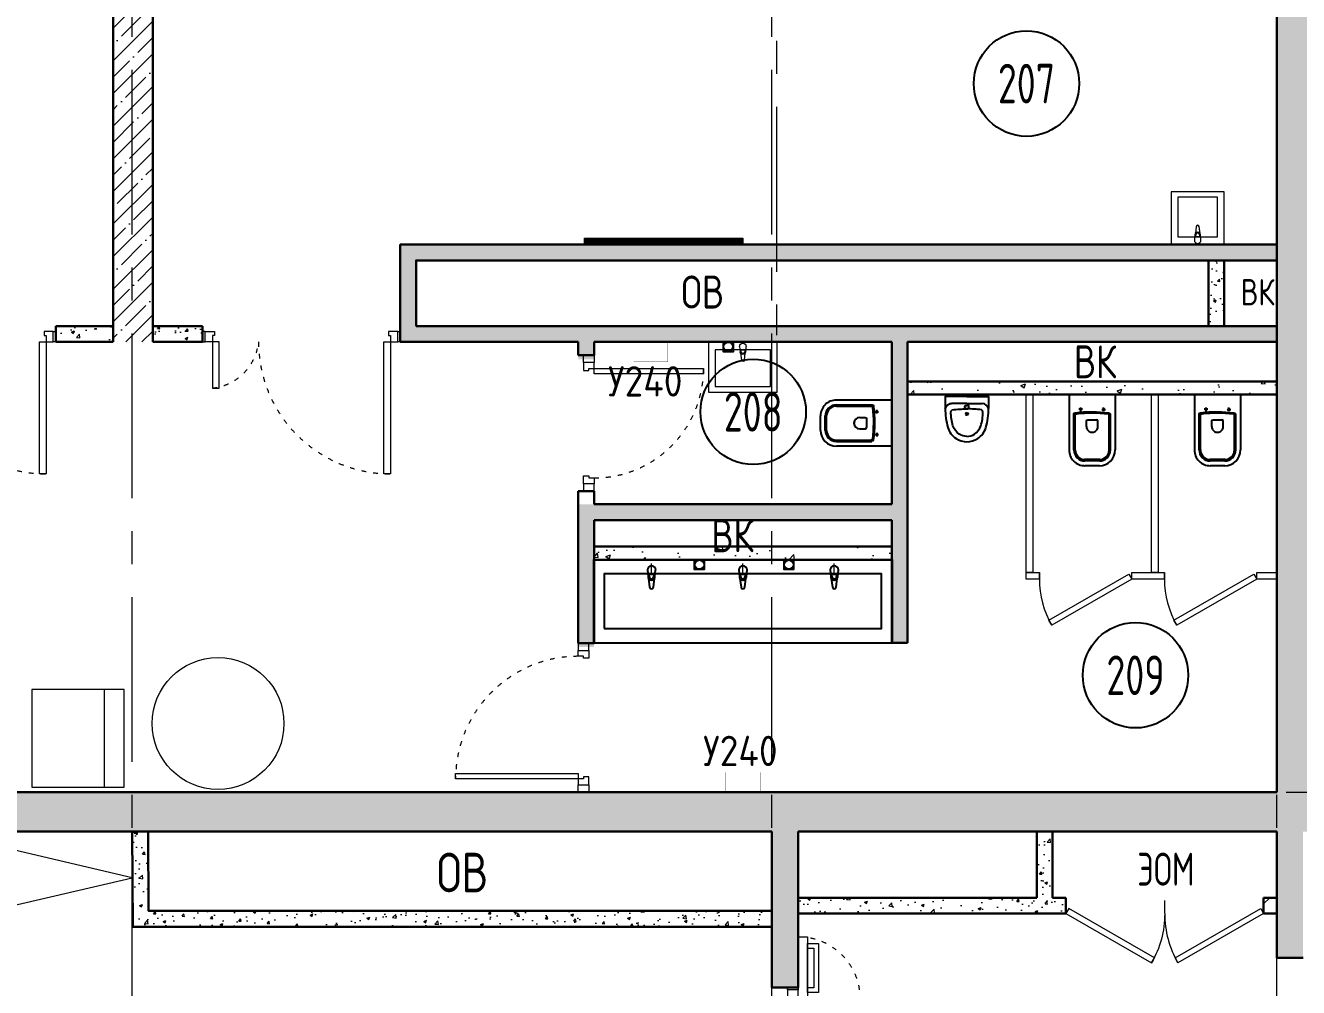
# Model space of a CAD drawing. Header units: millimetres. Extents: x -13407 to 95998, y -2719 to 109387.
# Drawn here: x 41875 to 51530, y 18370 to 25668 of the extents above; entities that cross this region are included whole.
import ezdxf
from ezdxf.enums import TextEntityAlignment as Align

# ---------------------------------------------------------------- set-up
doc = ezdxf.new("R2010")
doc.units = ezdxf.units.MM
doc.linetypes.add('ACAD_ISO03W100', pattern=[30, 12, -18])
doc.linetypes.add('CENTER', pattern=[2, 1.25, -0.25, 0.25, -0.25])
for name, color, linetype, lineweight in [('АР_Двери', 5, 'Continuous', 18), ('АР_Маркер экспликации', 239, 'Continuous', 13), ('АР_Номер помещения', 1, 'Continuous', 25), ('АР_Оси', 193, 'Continuous', 9), ('АР_Перегородки газоблок', 165, 'Continuous', 30), ('АР_Перегородки газоблок_Штрих', 165, 'Continuous', 5), ('АР_Перегородки сантехнические', 216, 'Continuous', 9), ('АР_Перегородки_кирпич_Штрих', 244, 'Continuous', 5), ('АР_Помещения_площадь', 19, 'Continuous', 9), ('АР_Сущ Несущая стена', 202, 'Continuous', 30), ('АР_Шкафы ЭОМ', 1, 'Continuous', 0), ('АР_Штриховка монолит', 250, 'Continuous', 9), ('Сан.техника', 153, 'Continuous', 9), ('ТХ_мебель передв', 250, 'Continuous', 13), ('ТХ_ОСНОВНОЙ', 103, 'Continuous', 25)]:
    doc.layers.add(name, color=color, linetype=linetype, lineweight=lineweight)
for name, color, linetype in [('АР_Отверстия', 251, 'Continuous'), ('ТХ_дозаторы', 7, 'Continuous'), ('ТХ_обор_бытовое', 14, 'Continuous'), ('ТХ_обор_бытовое_поз', 14, 'Continuous'), ('ТХ_сантехника', 253, 'Continuous')]:
    doc.layers.add(name, color=color, linetype=linetype)
doc.layers.get('ТХ_ОСНОВНОЙ').off()
doc.styles.add('ICOCPEUR', font='isocpeur.ttf')
doc.styles.add('ISOCPEUR', font='isocpeur.ttf', dxfattribs={"width": 0.7})
doc.styles.add('ISOCPEUR_1', font='isocpeur.ttf', dxfattribs={"width": 0.9, "height": 250})
doc.styles.get("Standard").update_dxf_attribs({"font": 'arial.ttf'})
pattern_1 = [(50, (76865.7, -55313.48), (215.17805, -18.82564), [22.5, -247.5]), (355, (76865.7, -55313.48), (-41.6254, 225.65764), [18, -198]), (100.45144, (76883.63, -55315.05), (173.55265, 206.832), [19.12206, -210.34263]), (46.1842, (76865.7, -55253.48), (320.1724, -49.6558), [33.75, -371.25]), (96.63564, (76892.38, -55257.62), (280.3986, 292.2356), [28.6831, -315.5141]), (351.18416, (76865.7, -55253.5), (280.3986, 292.2356), [27, -297]), (21, (76895.7, -55268.48), (179.0721, -120.78567), [22.5, -247.5]), (326, (76895.7, -55268.48), (72.9946, 217.545), [18, -198]), (71.45144, (76910.62, -55278.55), (252.0667, 96.75935), [19.12206, -210.34263]), (37.5, (76865.7, -55313.48), (3.64796, 99.868156), [0, -195.6, 0, -201, 0, -198.75]), (7.5, (76865.7, -55313.48), (78.92086, 118.32351), [0, -114.6, 0, -191.1, 0, -75.75]), (327.5, (76798.8, -55313.48), (160.14673, -6.76646), [0, -75, 0, -234, 0, -310.5]), (317.5, (76768.8, -55313.48), (174.95585, 30.0315), [0, -97.5, 0, -155.4, 0, -220.5])]

# ---------------------------------------------------------------- blocks, each defined once
blk = doc.blocks.new('*U277')
at = {"color": 253}
for p, q in [((-700, 0), (-700, 50)), ((0, 0), (0, 50))]:
    blk.add_line(p, q, dxfattribs=at)
blk.add_lwpolyline([(0, 0), (-606.2, -350), (-628.1, -312.1), (-21.9, 37.9)], close=True, dxfattribs=at)
blk.add_arc((0, 0), 700, 180, 210, dxfattribs=at)
blk = doc.blocks.new('*U278')
at = {"color": 253}
for p, q in [((-700, 0), (-700, 50)), ((0, 0), (0, 50))]:
    blk.add_line(p, q, dxfattribs=at)
blk.add_lwpolyline([(0, 0), (-606.2, -350), (-628.1, -312.1), (-21.9, 37.9)], close=True, dxfattribs=at)
blk.add_arc((0, 0), 700, 180, 210, dxfattribs=at)
blk = doc.blocks.new('Полуторная_на лестницу')
at = {"color": 253}
for points in [[(75, 80), (75, 1080), (124.9, 1080), (124.9, 80)], [(1375.1, 430), (1375.1, 80), (1425, 80), (1425, 430)]]:
    blk.add_lwpolyline(points, close=True, dxfattribs=at)
for points in [[(0, 0), (0, 80), (20, 80), (20, 0), (0, 0)], [(20, 80), (20, 0), (90, 0), (90, 30), (75, 30), (75, 80), (20, 80)], [(1480, 80), (1480, 0), (1410, 0), (1410, 30), (1425, 30), (1425, 80), (1480, 80)], [(1500, 0), (1500, 80), (1480, 80), (1480, 0), (1500, 0)]]:
    blk.add_lwpolyline(points, dxfattribs=at)
at = {"color": 253, "linetype": 'ACAD_ISO03W100', "ltscale": 3}
for centre, radius, start, end in [((75, 80), 1000, 0, 90), ((1465.4, 39.6), 392.5, 95.90754, 174.09246)]:
    blk.add_arc(centre, radius, start, end, dxfattribs=at)
blk = doc.blocks.new('*U354')
at = {"layer": 'АР_Номер помещения', "color": 253}
blk.add_circle((-11151.4, 2034.1), 400, dxfattribs=at)
at = {"layer": 'АР_Номер помещения', "color": 253, "style": 'ISOCPEUR', "width": 0.7}
blk.add_attdef('НОМЕР_ПОМЕЩЕНИЯ', text='', height=300, dxfattribs=at).set_placement((-11151.4, 2034.1), align=Align.MIDDLE_CENTER)
at = {"layer": 'АР_Помещения_площадь', "color": 253, "lineweight": 30, "width": 0.7, "flags": 104}
blk.add_attdef('ИМЯ_ПОМЕЩЕНИЯ', text='', height=100, dxfattribs=at).set_placement((157.6, 1217.1), align=Align.MIDDLE_CENTER)
blk = doc.blocks.new('*U346')
at = {"layer": 'АР_Номер помещения', "color": 253}
blk.add_circle((-13727.1, -819.1), 400, dxfattribs=at)
at = {"layer": 'АР_Номер помещения', "color": 253, "style": 'ISOCPEUR', "width": 0.7}
blk.add_attdef('НОМЕР_ПОМЕЩЕНИЯ', text='', height=300, dxfattribs=at).set_placement((-13727.1, -819.1), align=Align.MIDDLE_CENTER)
at = {"layer": 'АР_Помещения_площадь', "color": 253, "lineweight": 30, "width": 0.7, "flags": 104}
blk.add_attdef('ИМЯ_ПОМЕЩЕНИЯ', text='', height=100, dxfattribs=at).set_placement((157.6, 1217.1), align=Align.MIDDLE_CENTER)
blk = doc.blocks.new('*U347')
at = {"layer": 'АР_Номер помещения', "color": 253}
blk.add_circle((-12360.6, 3995.7), 400, dxfattribs=at)
at = {"layer": 'АР_Номер помещения', "color": 253, "style": 'ISOCPEUR', "width": 0.7}
blk.add_attdef('НОМЕР_ПОМЕЩЕНИЯ', text='', height=300, dxfattribs=at).set_placement((-12360.6, 3995.7), align=Align.MIDDLE_CENTER)
at = {"layer": 'АР_Помещения_площадь', "color": 253, "lineweight": 30, "width": 0.7, "flags": 104}
blk.add_attdef('ИМЯ_ПОМЕЩЕНИЯ', text='', height=100, dxfattribs=at).set_placement((157.6, 1217.1), align=Align.MIDDLE_CENTER)
blk = doc.blocks.new('*U158')
at = {"color": 253}
for p, q in [((-750, 0), (-750, 100)), ((0, 0), (0, 100))]:
    blk.add_line(p, q, dxfattribs=at)
blk.add_lwpolyline([(0, 0), (-649.5, -375), (-671.4, -337.1), (-21.9, 37.9)], close=True, dxfattribs=at)
blk.add_arc((0, 0), 750, 180, 210, dxfattribs=at)
blk = doc.blocks.new('*U159')
at = {"color": 253}
for p, q in [((-750, 0), (-750, 100)), ((0, 0), (0, 100))]:
    blk.add_line(p, q, dxfattribs=at)
blk.add_lwpolyline([(0, 0), (-649.5, -375), (-671.4, -337.1), (-21.9, 37.9)], close=True, dxfattribs=at)
blk.add_arc((0, 0), 750, 180, 210, dxfattribs=at)
blk = doc.blocks.new('Писуар')
at = {"color": 253}
for points in [[(0, 52.9), (116.5, 52.9, 0.328868), (164.1, 90, 0.066999), (144.5, 233.5, 0.172209), (82.4, 318.1, 0.143285), (0, 342, 0.143285), (-82.4, 318.1, 0.172209), (-144.5, 233.5, 0.066999), (-164.1, 90)], [(-58.2, 285.9, 0.137396), (-105.9, 222.3)], [(58.2, 285.9, -0.137396), (105.9, 222.3)], [(-164.1, 90, 0.328868), (-116.5, 52.9, 8)], [(0, 92.6, 0.419996), (-15.9, 76.8, 0.151492), (-10.6, 66.2), (0, 66.2)], [(0, 92.6, -0.419996), (15.9, 76.8, -0.151492), (10.6, 66.2), (0, 66.2)]]:
    blk.add_lwpolyline(points, format="xyb", dxfattribs=at)
for points in [[(0, 0), (-164.1, 0), (-164.1, 90)], [(0, 52.9), (-116.5, 52.9)], [(0, 0), (164.1, 0), (164.1, 90)]]:
    blk.add_lwpolyline(points, dxfattribs=at)
blk.add_lwpolyline([(-21.2, 0), (21.2, 0), (21.2, -15.9), (-21.2, -15.9)], close=True, dxfattribs=at)
for centre, radius, start, end in [((0, 187.1), 114.7, 90, 120.51024), ((282.3, 110.1), 404.1, 163.87115, 178.96926), ((2.6, 912.1), 819.4, 262.01576, 269.81492)]:
    blk.add_arc(centre, radius, start, end, dxfattribs=at)
at = {"color": 253, "extrusion": (0, 0, -1)}
for centre, radius, start, end in [((0, 187.1), 114.7, 90, 120.51024), ((282.3, 110.1), 404.1, 163.87115, 178.96926), ((2.6, 912.1), 819.4, 262.01576, 269.81492)]:
    blk.add_arc(centre, radius, start, end, dxfattribs=at)
at = {"color": 253}
for points, start_tangent, end_tangent in [([(-121.7, 117.4), (-111.2, 100.6)], (0.014037, -0.999901), (0.974129, -0.225992)), ([(121.7, 117.4), (111.2, 100.6)], (-0.014037, -0.999901), (-0.974129, -0.225992))]:
    blk.add_spline(points, degree=3, dxfattribs=dict(at, start_tangent=start_tangent, end_tangent=end_tangent))
for points in [[(-10.6, 132.4), (-10.6, 137.6), (-5.3, 137.6), (0, 137.6)], [(0, 121.8), (-5.3, 121.8), (-10.6, 127.1), (-10.6, 132.4)], [(10.6, 132.4), (10.6, 137.6), (5.3, 137.6), (0, 137.6)], [(0, 121.8), (5.3, 121.8), (10.6, 127.1), (10.6, 132.4)], [(164.1, 90), (158.8, 68.8), (137.6, 52.9), (116.5, 52.9)]]:
    blk.add_open_spline(points, degree=3, dxfattribs=at)
blk = doc.blocks.new('У007')
at = {"layer": 'Сан.техника', "color": 253, "linetype": 'Continuous', "lineweight": 5}
for p, q in [((-172842.5, 78997.2), (-172846.5, 78955.2)), ((-172842.5, 78997.2), (-172846.5, 78955.2)), ((-172832.6, 79059.6), (-172839.2, 79006.7)), ((-172832.6, 79059.6), (-172839.2, 79006.7)), ((-172835.1, 78980.1), (-172835.1, 78995)), ((-172835.1, 78980.1), (-172835.1, 78995)), ((-172807.9, 78980.1), (-172835.1, 78980.1)), ((-172807.9, 78980.1), (-172835.1, 78980.1)), ((-172803.7, 79006.7), (-172810.4, 79059.6)), ((-172803.7, 79006.7), (-172810.4, 79059.6)), ((-172807.9, 78995), (-172807.9, 78980.1)), ((-172807.9, 78995), (-172807.9, 78980.1)), ((-172796.5, 78955.2), (-172800.5, 78997.2)), ((-172796.5, 78955.2), (-172800.5, 78997.2))]:
    blk.add_line(p, q, dxfattribs=at)
for points in [[(-172621.5, 78921.1), (-172621.5, 79321.1), (-173021.5, 79321.1), (-173021.5, 78921.1)], [(-172671.5, 78980.1), (-172671.5, 79280.2), (-172971.5, 79280.2), (-172971.5, 78980.1)], [(-172671.5, 78980.1), (-172671.5, 79280.2), (-172971.5, 79280.2), (-172971.5, 78980.1)]]:
    blk.add_lwpolyline(points, close=True, dxfattribs=at)
for centre, radius, start, end in [((-172821.5, 78995.3), 21.1, 147.22867, 174.83008), ((-172821.5, 78995.3), 21.1, 147.22867, 174.83008), ((-172821.5, 78995.3), 21.1, 32.77072, 147.22867), ((-172821.5, 78995.3), 21.1, 32.77072, 147.22867), ((-172821.5, 78995), 13.6, 359.99969, 179.99969), ((-172821.5, 78995), 13.6, 359.99969, 179.99969), ((-172821.5, 79058.2), 11.2, 7.13862, 172.86077), ((-172821.5, 79058.2), 11.2, 7.13862, 172.86077), ((-172821.5, 78995.3), 21.1, 5.1693, 32.77072), ((-172821.5, 78995.3), 21.1, 5.1693, 32.77072), ((-172821.5, 78955.2), 25, 179.99969, 359.99969), ((-172821.5, 78955.2), 25, 179.99969, 359.99969)]:
    blk.add_arc(centre, radius, start, end, dxfattribs=at)
blk = doc.blocks.new('*U146')
at = {"color": 253}
for points in [[(-55, -80), (-55, 0), (-115, 0), (-115, -40), (-100, -40), (-100, -80), (-55, -80)], [(0, 0), (0, -80), (-55, -80), (-55, 0), (0, 0)], [(-1130, 0), (-1130, -80), (-1075, -80), (-1075, 0), (-1130, 0)], [(-1075, -80), (-1075, 0), (-1015, 0), (-1015, -40), (-1030, -40), (-1030, -80), (-1075, -80)]]:
    blk.add_lwpolyline(points, dxfattribs=at)
blk.add_lwpolyline([(-100, -80), (-100, -1010), (-140, -1010), (-140, -80)], close=True, dxfattribs=at)
at = {"color": 253, "linetype": 'ACAD_ISO03W100', "ltscale": 3}
blk.add_arc((-100, -80), 930, 180, 270, dxfattribs=at)
blk = doc.blocks.new('*U147')
at = {"color": 253}
blk.add_lwpolyline([(100, 80), (100, 910), (140, 910), (140, 80)], close=True, dxfattribs=at)
for points in [[(0, 0), (0, 80), (55, 80), (55, 0), (0, 0)], [(55, 80), (55, 0), (115, 0), (115, 40), (100, 40), (100, 80), (55, 80)], [(975, 80), (975, 0), (915, 0), (915, 40), (930, 40), (930, 80), (975, 80)], [(1030, 0), (1030, 80), (975, 80), (975, 0), (1030, 0)]]:
    blk.add_lwpolyline(points, dxfattribs=at)
at = {"color": 253, "linetype": 'ACAD_ISO03W100', "ltscale": 3}
blk.add_arc((100, 80), 830, 0, 90, dxfattribs=at)
blk = doc.blocks.new('Из_буфера31843')
at = {"color": 253}
for p, q in [((365.8, 166.1), (359.2, 113.1)), ((394.6, 113.1), (388, 166.1)), ((915.8, 166.1), (909.2, 113.1)), ((944.6, 113.1), (938, 166.1)), ((1465.7, 166.1), (1459.1, 113.1)), ((1494.5, 113.1), (1487.9, 166.1)), ((355.9, 103.6), (351.9, 61.7)), ((363.3, 86.6), (363.3, 101.5)), ((390.5, 86.6), (363.3, 86.6)), ((390.5, 101.5), (390.5, 86.6)), ((401.9, 61.7), (397.9, 103.6)), ((905.9, 103.6), (901.9, 61.7)), ((913.3, 86.6), (913.3, 101.5)), ((940.5, 86.6), (913.3, 86.6)), ((940.5, 101.5), (940.5, 86.6)), ((951.9, 61.7), (947.9, 103.6)), ((1455.8, 103.6), (1451.8, 61.7)), ((1463.2, 86.6), (1463.2, 101.5)), ((1490.4, 86.6), (1463.2, 86.6)), ((1490.4, 101.5), (1490.4, 86.6)), ((1501.8, 61.7), (1497.8, 103.6))]:
    blk.add_line(p, q, dxfattribs=at)
at = {"color": 253, "lineweight": 13, "ltscale": 500}
for p, q in [((376.9, 85), (376.9, 22.5)), ((926.9, 85), (926.9, 22.5)), ((1476.9, 85), (1476.9, 22.5))]:
    blk.add_line(p, q, dxfattribs=at)
at = {"color": 253}
for points in [[(1826.9, 500), (26.9, 500), (26.9, 0), (1826.9, 0)], [(1761.9, 415), (91.9, 415), (91.9, 85), (1761.9, 85)]]:
    blk.add_lwpolyline(points, close=True, dxfattribs=at)
for centre, major_axis, start_param, end_param in [((376.9, 164.7), (-7.91, 7.91), 4.051589, 6.943986), ((926.9, 164.7), (-7.91, 7.91), 4.051589, 6.943986), ((1476.8, 164.7), (-7.91, 7.91), 4.051589, 6.943986), ((376.9, 101.7), (-14.9, -14.9), -1.35736, -0.875625), ((376.9, 101.7), (-14.9, 14.9), 4.498953, 6.496621), ((376.9, 101.5), (-9.62, 9.62), 3.926991, 7.068583), ((376.9, 101.7), (-14.9, 14.9), 4.017217, 4.498953), ((926.9, 101.7), (-14.9, -14.9), -1.35736, -0.875625), ((926.9, 101.7), (-14.9, 14.9), 4.498953, 6.496621), ((926.9, 101.5), (-9.62, 9.62), 3.926991, 7.068583), ((926.9, 101.7), (-14.9, 14.9), 4.017217, 4.498953), ((1476.8, 101.7), (-14.9, -14.9), -1.35736, -0.875625), ((1476.8, 101.7), (-14.9, 14.9), 4.498953, 6.496621), ((1476.8, 101.5), (-9.62, 9.62), 3.926991, 7.068583), ((1476.8, 101.7), (-14.9, 14.9), 4.017217, 4.498953), ((376.9, 61.7), (-17.7, -17.7), -0.785398, 2.356194), ((926.9, 61.7), (-17.7, -17.7), -0.785398, 2.356194), ((1476.8, 61.7), (-17.7, -17.7), -0.785398, 2.356194)]:
    blk.add_ellipse(centre, major_axis=major_axis, ratio=1, start_param=start_param, end_param=end_param, dxfattribs=at)
blk = doc.blocks.new('дв.1700')
at = {"layer": 'АР_Двери', "color": 253}
for points in [[(-87, 0), (-87, -80), (-70, -80), (-70, 0), (-87, 0)], [(-70, -80), (-70, 0), (0, 0), (0, -30), (0, -30), (0, -80), (-70, -80)], [(1596, -80), (1596, 0), (1526, 0), (1526, -30), (1526, -30), (1526, -80), (1596, -80)], [(1613, 0), (1613, -80), (1596, -80), (1596, 0), (1613, 0)]]:
    blk.add_lwpolyline(points, dxfattribs=at)
for points in [[(0, -80), (-692, -876), (-639.2, -921.8), (52.7, -125.8)], [(1997.3, -149.9), (1526, -149.9), (1526, -80), (1997.3, -80)], [(19.9, -163.6), (-606.3, -883.9), (-542.2, -939.6), (84, -219.2)], [(-3, -190), (-583.3, -857.5), (-545.7, -890.2), (34.6, -222.7)], [(1946.9, -234.7), (1576, -234.7), (1576, -149.9), (1946.9, -149.9)], [(1911.9, -199.7), (1611, -199.7), (1611, -149.9), (1911.9, -149.9)]]:
    blk.add_lwpolyline(points, close=True, dxfattribs=at)
at = {"layer": 'АР_Двери', "color": 253, "linetype": 'ACAD_ISO03W100', "ltscale": 3}
for points in [[(0, -80), (0, -1134.7), (69.9, -1134.7), (69.9, -80)], [(1456.1, -551.3), (1456.1, -80), (1526, -80), (1526, -551.3)]]:
    blk.add_lwpolyline(points, close=True, dxfattribs=at)
for points in [[(69.9, -1049.5), (69.9, -1084.5), (154.7, -1084.5), (154.7, -130), (69.9, -130), (69.9, -165)], [(69.9, -1049.5), (119.7, -1049.5), (119.7, -165), (69.9, -165)], [(1456.1, -465.9), (1456.1, -500.9), (1371.3, -500.9), (1371.3, -130), (1456.1, -130), (1456.1, -165)], [(1456.1, -465.9), (1406.3, -465.9), (1406.3, -165), (1456.1, -165)]]:
    blk.add_lwpolyline(points, dxfattribs=at)
for centre, radius, start, end in [((0, -80), 1054.7, 228.99999, 0), ((1526, -80), 471.3, 180, 351.4758)]:
    blk.add_arc(centre, radius, start, end, dxfattribs=at)
blk = doc.blocks.new('унитаз поликлиники')
at = {"color": 253}
for p, q in [((0, 175), (0, -175)), ((0, 175), (420, 175)), ((112.4, 73.1), (112.4, 100.2)), ((420, 138.7), (149.6, 138.7)), ((420, 129), (156.8, 128.7)), ((125.6, 86.7), (99.5, 86.7)), ((191.9, -33.7), (191.9, 33.7)), ((242.4, 43.7), (201.9, 43.7)), ((494, 57.1), (494, -57.1)), ((504, 55), (504, -55)), ((540, 55), (540, -55)), ((125.5, -86.5), (99.4, -86.5)), ((112.3, -73), (112.3, -100.1)), ((242.4, -43.7), (201.9, -43.7)), ((0, -175), (420, -175)), ((420, -139), (147.9, -138.7)), ((420, -129), (155.2, -128.7))]:
    blk.add_line(p, q, dxfattribs=at)
for centre, radius, start, end in [((420, 55), 120, 0, 90), ((420.5, 55.2), 83.5, 359.86187, 90.33349), ((420, 55), 74, 0, 90), ((242.4, 0), 43.7, 270, 90), ((420, -55), 120, 270, 0), ((420, -55), 84, 270, 0), ((420, -55), 74, 270, 358.40182)]:
    blk.add_arc(centre, radius, start, end, dxfattribs=at)
at = {"color": 253, "extrusion": (0, 0, -1)}
for centre, major_axis, ratio, start_param, end_param in [((1158.1, 0), (-731, -726.4), 0.993775, 0.659849, 0.910919), ((984.1, 0), (-23.4, -941.4), 0.89728, 1.422258, 1.677847), ((149.5, 127.3), (-5.6, -10.5), 0.821373, 1.269211, 2.570669), ((154.4, 119.8), (-5.61, -7.72), 0.798093, 1.232924, 2.686723), ((112.4, 86.8), (3.55, 3.55), 1, 5.504025, 11.78721), ((201.9, -33.5), (4.12, -9.49), 0.964797, 0.42926, 1.943413), ((147.9, -127.5), (5.4, -10.4), 0.836443, 0.56114, 1.877577), ((155.2, -117.5), (5.3, -10.4), 0.842984, 0.549902, 1.8819)]:
    blk.add_ellipse(centre, major_axis=major_axis, ratio=ratio, start_param=start_param, end_param=end_param, dxfattribs=at)
at = {"color": 253}
for centre, major_axis, ratio, start_param, end_param in [((201.9, 33.5), (4.12, 9.49), 0.964797, 0.42926, 1.943413), ((112.3, -86.6), (3.54, -3.55), 1, 5.504025, 11.78721)]:
    blk.add_ellipse(centre, major_axis=major_axis, ratio=ratio, start_param=start_param, end_param=end_param, dxfattribs=at)
blk = doc.blocks.new('Из_буфера27431')
at = {"color": 253, "linetype": 'Continuous', "lineweight": 5}
for p, q in [((-138.5, 11.1), (-85.6, 17.7)), ((-138.5, 11.1), (-85.6, 17.7)), ((-76.1, 21), (-34.1, 25)), ((-76.1, 21), (-34.1, 25)), ((-59, 13.6), (-73.9, 13.6)), ((-59, 13.6), (-73.9, 13.6)), ((-59, -13.6), (-59, 13.6)), ((-59, -13.6), (-59, 13.6)), ((-85.6, -17.7), (-138.5, -11.1)), ((-85.6, -17.7), (-138.5, -11.1)), ((-34.1, -25), (-76.1, -21)), ((-34.1, -25), (-76.1, -21)), ((-73.9, -13.6), (-59, -13.6)), ((-73.9, -13.6), (-59, -13.6))]:
    blk.add_line(p, q, dxfattribs=at)
for points in [[(0, -260), (-380, -260), (-380, 260), (0, 260)], [(-59, -210), (-339.1, -210), (-339.1, 210), (-59, 210)], [(-59, -210), (-339.1, -210), (-339.1, 210), (-59, 210)]]:
    blk.add_lwpolyline(points, close=True, dxfattribs=at)
for centre, radius, start, end in [((-137.1, 0), 11.2, 97.13892, 262.86108), ((-137.1, 0), 11.2, 97.13892, 262.86108), ((-74.2, 0), 21.1, 122.77103, 237.22897), ((-74.2, 0), 21.1, 122.77103, 237.22897), ((-73.9, 0), 13.6, 90, 270), ((-73.9, 0), 13.6, 90, 270), ((-74.2, 0), 21.1, 95.16961, 122.77103), ((-74.2, 0), 21.1, 95.16961, 122.77103), ((-34.1, 0), 25, 270, 90), ((-34.1, 0), 25, 270, 90), ((-74.2, 0), 21.1, 237.22897, 264.83039), ((-74.2, 0), 21.1, 237.22897, 264.83039)]:
    blk.add_arc(centre, radius, start, end, dxfattribs=at)
blk = doc.blocks.new('A$C3da1b1ea')
at = {"color": 253, "lineweight": 0}
blk.add_lwpolyline([(0, 0), (50, 0), (50, -1200), (0, -1200), (0, 0)], dxfattribs=at)
blk = doc.blocks.new('У240')
at = {"layer": 'ТХ_обор_бытовое', "color": 253, "lineweight": 0, "ltscale": 100, "transparency": 33554687, "const_width": 2}
blk.add_lwpolyline([(259065, 2931.5), (259065, 3191.5), (259215, 3191.5), (259215, 2931.5)], close=True, dxfattribs=at)
blk = doc.blocks.new('У016')
at = {"layer": 'ТХ_мебель передв', "color": 253, "lineweight": 0, "ltscale": 100, "transparency": 33554687}
for p, q in [((-49562.5, 37416.5), (-49212.5, 35916.5)), ((-49212.5, 35916.5), (-48862.5, 37416.5))]:
    blk.add_line(p, q, dxfattribs=at)
at = {"layer": 'ТХ_мебель передв', "color": 253, "lineweight": 0, "ltscale": 100, "transparency": 33554687, "const_width": 1}
blk.add_lwpolyline([(-49562.5, 37416.5), (-49562.5, 35916.5), (-48862.5, 35916.5), (-48862.5, 37416.5)], close=True, dxfattribs=at)
blk = doc.blocks.new('A$C500e89c7')
at = {"color": 253, "ltscale": 100}
blk.add_circle((-36.5, 37.3), 35.3, dxfattribs=at)
at = {"layer": 'ТХ_дозаторы', "color": 253, "ltscale": 100}
blk.add_lwpolyline([(-73, 74.7), (0, 74.7), (0, 0), (-73, 0)], close=True, dxfattribs=at)
blk = doc.blocks.new('У014')
at = {"layer": 'ТХ_мебель передв', "color": 253}
blk.add_circle((-169652.2, 43208.2, -0.6), 500, dxfattribs=at)
blk = doc.blocks.new('У017')
at = {"layer": 'ТХ_мебель передв', "color": 253}
blk.add_lwpolyline([(252941.7, -218301.8), (253681.7, -218301.8), (253681.7, -219001.8), (252941.7, -219001.8)], close=True, dxfattribs=at)
blk.add_lwpolyline([(252941.7, -219001.8), (252941.7, -218851.8), (253681.7, -218851.8), (253681.7, -219001.8)], dxfattribs=at)

msp = doc.modelspace()

# ---------------------------------------------------------------- hatches: boundary and pattern name
at = {"layer": 'АР_Перегородки газоблок_Штрих', "ltscale": 100}
h = msp.add_hatch(dxfattribs=at)
h.set_pattern_fill('AR-CONC', color=253, scale=30)
h.set_pattern_definition(pattern_1)
h.paths.add_polyline_path([(51365, 24005), (44717.9, 24005), (44717.9, 23386.8), (44837.9, 23386.8), (44837.9, 23886.1), (51365, 23886.1)])
h = msp.add_hatch(dxfattribs=at)
h.set_pattern_fill('AR-CONC', color=253, scale=30)
h.set_pattern_definition([(50, (101697.25, -55313.48), (215.17805, -18.82564), [22.5, -247.5]), (355, (101697.25, -55313.48), (-41.6254, 225.65764), [18, -198]), (100.45144, (101715.18, -55315.05), (173.55265, 206.832), [19.12206, -210.34263]), (46.1842, (101697.25, -55253.48), (320.1724, -49.6558), [33.75, -371.25]), (96.63564, (101723.93, -55257.62), (280.3986, 292.2356), [28.6831, -315.5141]), (351.18416, (101697.25, -55253.5), (280.3986, 292.2356), [27, -297]), (21, (101727.25, -55268.48), (179.0721, -120.78567), [22.5, -247.5]), (326, (101727.25, -55268.48), (72.9946, 217.545), [18, -198]), (71.45144, (101742.17, -55278.55), (252.0667, 96.75935), [19.12206, -210.34263]), (37.5, (101697.25, -55313.48), (3.647957, 99.868156), [0, -195.6, 0, -201, 0, -198.75]), (7.5, (101697.25, -55313.48), (78.92086, 118.32351), [0, -114.6, 0, -191.1, 0, -75.75]), (327.5, (101630.35, -55313.48), (160.14673, -6.76646), [0, -75, 0, -234, 0, -310.5]), (317.5, (101600.35, -55313.48), (174.95585, 30.0315), [0, -97.5, 0, -155.4, 0, -220.5])])
h.paths.add_polyline_path([(50966.5, 23885), (50846.5, 23885), (50846.5, 23386.8), (50966.5, 23386.8)])
h = msp.add_hatch(dxfattribs=at)
h.set_pattern_fill('AR-CONC', color=253, scale=30)
h.set_pattern_definition(pattern_1)
h.paths.add_polyline_path([(42540, 23326.8), (42540, 23386.8), (42106.3, 23386.7), (42106.3, 23266.7), (42106.3, 23266.7), (42106.3, 23386.7), (42106.3, 23386.7), (42106.3, 23266.7), (42540, 23266.8)])
h = msp.add_hatch(dxfattribs=at)
h.set_pattern_fill('AR-CONC', color=253, scale=30)
h.set_pattern_definition(pattern_1)
h.paths.add_polyline_path([(43217.9, 23386.8), (42840, 23386.8), (42840, 23329.8), (42840, 23266.8), (43217.9, 23266.8)])
h = msp.add_hatch(dxfattribs=at)
h.set_pattern_fill('AR-CONC', color=253, scale=30)
h.set_pattern_definition(pattern_1)
h.paths.add_polyline_path([(46067.7, 22035.2), (48444.7, 22035.2), (48444.7, 23266.8), (46187.6, 23266.8), (46187.3, 23135.1), (46067.3, 23135.4), (46067.6, 23266.8), (44717.9, 23266.8), (44717.9, 23386.8), (51212.3, 23386.9), (51365, 23386.9), (51365, 23267), (48564.7, 23266.8), (48564.7, 20985), (48449.5, 20985), (48444.7, 20985), (48444.7, 21915.2), (46187.7, 21915.2), (46187.3, 20952.2), (46067.3, 20952.2)])
h = msp.add_hatch(dxfattribs=at)
h.set_pattern_fill('AR-CONC', color=253, scale=2)
h.set_pattern_definition([(50, (-462934.4, -147481.34), (364.36934, -31.87817), [38.1, -419.1]), (355, (-462934.4, -147481.34), (-70.48684, 382.1137), [30.48, -335.28117]), (100.451445, (-462904.04, -147484), (293.8825, 350.2355), [32.38002, -356.1805]), (46.1842, (-462934.4, -147379.74), (542.1581, -84.08466), [57.15, -628.65]), (96.63556, (-462889.2, -147386.75), (474.80827, 494.85225), [48.57005, -534.2712]), (351.18415, (-462934.4, -147379.74), (474.80827, 494.85225), [45.71993, -502.91946]), (21, (-462883.6, -147405.14), (303.22878, -204.5304), [38.1, -419.1]), (326, (-462883.6, -147405.14), (123.60406, 368.37593), [30.48, -335.28]), (71.451445, (-462858.33, -147422.2), (426.83284, 163.84554), [32.38002, -356.17988]), (37.5, (-462934.4, -147481.34), (6.177207, 169.110078), [0, -331.216, 0, -340.36, 0, -336.55]), (7.5, (-462934.4, -147481.34), (133.639325, 200.36115), [0, -194.056, 0, -323.596, 0, -128.27]), (327.5, (-463047.68, -147481.34), (271.18119, -11.457488), [0, -127, 0, -396.24, 0, -525.78]), (317.5, (-463098.48, -147481.34), (296.25836, 50.85298), [0, -165.1, 0, -263.144, 0, -373.38])])
h.paths.add_polyline_path([(48564.7, 22968.2), (51365, 22968), (51365, 22868), (48564.7, 22868.2)])
h = msp.add_hatch(dxfattribs=at)
h.set_pattern_fill('AR-CONC', color=253, scale=2)
h.set_pattern_definition([(50, (-460117.44, -148734.48), (364.36934, -31.87817), [38.1, -419.1]), (355, (-460117.44, -148734.5), (-70.48684, 382.1137), [30.48, -335.28117]), (100.451445, (-460087.08, -148737.14), (293.8825, 350.2355), [32.38002, -356.1805]), (46.1842, (-460117.44, -148632.9), (542.1581, -84.08466), [57.15, -628.65]), (96.63556, (-460072.26, -148639.9), (474.80827, 494.85225), [48.57005, -534.2712]), (351.18415, (-460117.44, -148632.9), (474.80827, 494.85225), [45.71993, -502.91946]), (21, (-460066.64, -148658.28), (303.22878, -204.5304), [38.1, -419.1]), (326, (-460066.64, -148658.3), (123.60406, 368.37593), [30.48, -335.28]), (71.451445, (-460041.37, -148675.33), (426.83284, 163.84554), [32.38002, -356.17988]), (37.5, (-460117.44, -148734.48), (6.177207, 169.110078), [0, -331.216, 0, -340.36, 0, -336.55]), (7.5, (-460117.44, -148734.48), (133.639325, 200.36115), [0, -194.056, 0, -323.596, 0, -128.27]), (327.5, (-460230.73, -148734.48), (271.18119, -11.457488), [0, -127, 0, -396.24, 0, -525.78]), (317.5, (-460281.53, -148734.48), (296.25836, 50.85298), [0, -165.1, 0, -263.144, 0, -373.38])])
h.paths.add_polyline_path([(46187.6, 21715.1), (48444.7, 21714.9), (48444.7, 21614.9), (46187.5, 21615.1)])
h = msp.add_hatch(dxfattribs=at)
h.set_pattern_fill('AR-CONC', color=253, scale=30)
h.set_pattern_definition(pattern_1)
h.paths.add_polyline_path([(42714.9, 19051), (42685, 19051), (42685, 19552.2), (42805, 19552.2), (42808.5, 18951), (47538.4, 18951), (47535.1, 18831), (42715.1, 18831)])
h = msp.add_hatch(dxfattribs=at)
h.set_pattern_fill('AR-CONC', color=253, scale=30)
h.set_pattern_definition(pattern_1)
h.paths.add_polyline_path([(47734.9, 19051), (49545, 19051), (49545, 19552.2), (49665, 19552.2), (49665, 19051), (49764.9, 19051), (49765.1, 18931), (47735.1, 18931)])
at = {"layer": 'АР_Перегородки_кирпич_Штрих', "ltscale": 100}
h = msp.add_hatch(dxfattribs=at)
h.set_pattern_fill('ANSI32', color=253, scale=500)
h.set_pattern_definition([(45, (-932377.64, 92132.5), (-132.58252, 132.58252), []), (45, (-932289.25, 92132.5), (-132.58252, 132.58252), [])])
h.paths.add_polyline_path([(51265, 19051), (51365, 19051), (51365, 18931), (51265, 18931)])
at = {"layer": 'АР_Штриховка монолит', "ltscale": 100}
h = msp.add_hatch(dxfattribs=at)
h.set_pattern_fill('ANSI35', color=253, scale=700)
h.set_pattern_definition([(45, (-951587.81, 109892.1), (-123.743687, 123.743687), []), (45, (-951464.07, 109892.1), (-123.743687, 123.743687), [218.75, -43.75, 0, -43.75])])
h.paths.add_polyline_path([(51665, 31337.2), (51365, 31337.2), (51365, 31037.2), (51365, 19852.2), (40410, 19852.2), (40410, 19552.2), (47535, 19552.2), (47535, 18369.7), (47735, 18369.7), (47735, 19552.2), (51365, 19552.2), (51365, 18594.7), (51565, 18594.7), (51565, 19552.2), (51665, 19552.2), (51665, 27172.2), (51665, 27172.5), (51665, 27372.5), (51665, 27372.2)])
h = msp.add_hatch(dxfattribs=at)
h.set_pattern_fill('ANSI35', color=253, scale=700)
h.set_pattern_definition([(45, (-931662.81, 121826.74), (-123.743687, 123.743687), []), (45, (-931539.07, 121826.74), (-123.743687, 123.743687), [218.75, -43.75, 0, -43.75])])
h.paths.add_polyline_path([(42840, 31037.2), (42540, 31037.2), (42540, 23266.8), (42840, 23266.8)])

# ---------------------------------------------------------------- linework, layer by layer
at = {"layer": 'АР_Оси', "color": 253, "linetype": 'CENTER', "ltscale": 1000}
for p, q in [((47569.9, 79049.7), (47569.9, 23317.3)), ((42685, -1919.1), (42685, 32388.4)), ((47535, -1919.1), (47535, 32388.4)), ((51365, -1919.1), (51365, 32388.4)), ((-12563.8, 19852.2), (71033.4, 19852.2))]:
    msp.add_line(p, q, dxfattribs=at)
at = {"layer": 'АР_Перегородки газоблок', "color": 253, "ltscale": 100}
for p, q in [((50846.5, 23386.8), (50846.5, 23885)), ((50966.5, 23386.8), (50966.5, 23885)), ((46067.7, 22135.2), (46187.7, 22135.2))]:
    msp.add_line(p, q, dxfattribs=at)
for points in [[(51365, 24005), (44717.9, 24005), (44717.9, 23386.8)], [(44837.9, 23386.8), (44837.9, 23885), (51365, 23885)], [(42106.3, 23266.8), (42106.3, 23386.8)], [(42540, 23386.8), (42106.3, 23386.8)], [(43217.9, 23386.8), (42840, 23386.8)], [(43217.9, 23386.8), (43217.9, 23266.8)], [(44717.9, 23266.8), (44717.9, 23386.8)], [(44717.9, 23386.8), (44717.9, 23386.8)], [(51365, 23386.8), (44837.9, 23386.8)], [(42540, 23266.8), (42106.3, 23266.8)], [(43217.9, 23266.8), (42840, 23266.8)], [(46067.6, 23266.8), (44717.9, 23266.8)], [(46067.6, 23266.8), (46067.3, 23165.8)], [(46187.3, 23165.5), (46187.6, 23266.8)], [(48444.7, 23266.9), (46187.6, 23266.9)], [(48444.7, 23266.9), (48444.7, 22035.2)], [(48564.7, 20985), (48564.7, 23266.8)], [(51365, 23266.8), (48564.7, 23266.8)], [(46067.3, 23165.8), (46187.3, 23165.5)], [(51365, 22968), (48564.7, 22968)], [(48564.7, 22868), (51365, 22868)], [(46067.7, 22135.2), (46067.3, 20982.2)], [(46187.6, 22035.2), (46187.7, 22135.2)], [(48444.7, 22035.2), (46187.6, 22035.2)], [(46187.3, 20982.2), (46187.6, 21915.2)], [(48444.7, 21915.2), (46187.7, 21915.2)], [(48444.7, 21915.2), (48444.7, 20985)], [(48444.7, 21714.9), (46187.6, 21715.1)], [(46187.5, 21615.1), (48444.7, 21614.9)], [(46067.3, 20982.2), (46187.3, 20982.2)], [(48444.7, 20985), (48564.7, 20985)], [(42685, 19552.2), (42688.4, 18831), (47535, 18831)], [(42805, 19552.2), (42808.4, 18951), (47535, 18951)], [(49545, 19552.2), (49545, 19051)], [(49665, 19552.2), (49665, 19051)], [(49545, 19051), (47735, 19051)], [(49765, 19051), (49665, 19051)], [(49765, 19051), (49765, 18931)], [(51365, 19051), (51265, 19051)], [(51265, 19051), (51265, 18931)], [(47735, 18931), (49765, 18931)], [(51265, 18931), (51365, 18931)]]:
    msp.add_lwpolyline(points, dxfattribs=at)
at = {"layer": 'АР_Перегородки сантехнические', "color": 253, "lineweight": 0}
for points in [[(49464.7, 22868), (49514.7, 22868), (49514.7, 21518), (49464.7, 21518)], [(50415, 22868), (50465, 22868), (50465, 21518), (50415, 21518)], [(49464.7, 21468), (49464.7, 21518), (49564.7, 21518), (49564.7, 21468)], [(50264.7, 21468), (50264.7, 21518), (50513.2, 21518), (50513.2, 21468)], [(51213.2, 21468), (51213.2, 21518), (51365, 21518), (51365, 21468)]]:
    msp.add_lwpolyline(points, close=True, dxfattribs=at)
at = {"layer": 'АР_Сущ Несущая стена', "color": 253, "ltscale": 100}
for p, q in [((42540, 31037.2), (42540, 23266.8)), ((42840, 31037.2), (42840, 23266.8)), ((51365, 31037.2), (51365, 19852.2)), ((40410, 19852.2), (51365, 19852.2)), ((40410, 19552.2), (47535, 19552.2)), ((47535, 19552.2), (47535, 18369.7)), ((47735, 19552.2), (51365, 19552.2)), ((47735, 19552.2), (47735, 18369.7)), ((51365, 19552.2), (51365, 18594.7)), ((51365, 18594.7), (51565, 18594.7)), ((47735, 18369.7), (47535, 18369.7)), ((47735, 18369.7), (47535, 18369.7))]:
    msp.add_line(p, q, dxfattribs=at)
at = {"layer": 'ТХ_мебель передв', "color": 253, "const_width": 50}
msp.add_lwpolyline([(47315.1, 24030), (46115.1, 24030)], dxfattribs=at)
at = {"layer": 'ТХ_мебель передв', "color": 253, "ltscale": 100}
for points in [[(42530.2, 19552.2), (43250.2, 19552.2)], [(45077.3, 19552.2), (45797.3, 19552.2)]]:
    msp.add_lwpolyline(points, dxfattribs=at)

# ---------------------------------------------------------------- block references
at = {"layer": 'АР_Двери', "color": 253}
for name, p, rotation in [('Полуторная_на лестницу', (42106.3, 23346.8), 180), ('Полуторная_на лестницу', (44717.9, 23346.8), 180), ('*U147', (46107.7, 23165.2), 270), ('*U146', (46147.3, 19852.2), 270), ('дв.1700', (47655, 16756.7), 90.00000000000001)]:
    msp.add_blockref(name, p, dxfattribs=dict(at, rotation=rotation))
at = {"layer": 'АР_Двери', "color": 253, "lineweight": 30}
for name, p in [('*U277', (50264.7, 21468)), ('*U278', (51213.2, 21468))]:
    msp.add_blockref(name, p, dxfattribs=at)
at = {"layer": 'АР_Двери', "color": 253, "xscale": -1}
msp.add_blockref('*U158', (49765, 18931), dxfattribs=at)
at = {"layer": 'АР_Двери', "color": 253}
msp.add_blockref('*U159', (51265, 18931), dxfattribs=at)
at = {"layer": 'АР_Маркер экспликации', "color": 253}
ref = msp.add_blockref('*U354', (60618.1, 23192.4), dxfattribs=at)
ref.add_attrib('НОМЕР_ПОМЕЩЕНИЯ', '207', dxfattribs={"layer": 'АР_Номер помещения', "color": 253, "height": 300, "style": 'ISOCPEUR', "width": 0.7}).set_placement((49466.7, 25226.5), align=Align.MIDDLE_CENTER)
ref = msp.add_blockref('*U346', (61121.3, 23556.1), dxfattribs=at)
ref.add_attrib('НОМЕР_ПОМЕЩЕНИЯ', '208', dxfattribs={"layer": 'АР_Номер помещения', "color": 253, "height": 300, "style": 'ISOCPEUR', "width": 0.7}).set_placement((47394.2, 22737), align=Align.MIDDLE_CENTER)
ref = msp.add_blockref('*U347', (62654.3, 16742.8), dxfattribs=at)
ref.add_attrib('НОМЕР_ПОМЕЩЕНИЯ', '209', dxfattribs={"layer": 'АР_Номер помещения', "color": 253, "height": 300, "style": 'ISOCPEUR', "width": 0.7}).set_placement((50293.7, 20738.5), align=Align.MIDDLE_CENTER)
at = {"layer": 'ТХ_дозаторы', "color": 253, "ltscale": 100}
for p in [(47241, 23193), (47022.9, 21540.3), (47700.9, 21540.3)]:
    msp.add_blockref('A$C500e89c7', p, dxfattribs=at)
at = {"layer": 'ТХ_мебель передв', "color": 253, "lineweight": 0, "rotation": 89.99999999999999}
msp.add_blockref('A$C3da1b1ea', (46115.1, 24005), dxfattribs=at)
at = {"layer": 'ТХ_мебель передв', "color": 253}
msp.add_blockref('У014', (212987.7, -22835.1, 0.6), dxfattribs=at)
at = {"layer": 'ТХ_мебель передв', "color": 253, "rotation": 90}
msp.add_blockref('У016', (78601.5, 68414.7), dxfattribs=at)
at = {"layer": 'ТХ_ОСНОВНОЙ', "color": 253, "xscale": -1}
for name, p, rotation in [('У240', (43556.1, -235948.2), 270.0000000000385), ('У017', (-176379.3, 273571.2), 90)]:
    msp.add_blockref(name, p, dxfattribs=dict(at, rotation=rotation))
at = {"layer": 'ТХ_ОСНОВНОЙ', "color": 253, "rotation": 90}
msp.add_blockref('У240', (50378.3, -239212.7), dxfattribs=at)
at = {"layer": 'ТХ_сантехника', "color": 253}
msp.add_blockref('У007', (223586.5, -54916.1), dxfattribs=at)
at = {"layer": 'ТХ_сантехника', "color": 253, "ltscale": 100, "xscale": -1, "rotation": 270}
msp.add_blockref('Из_буфера27431', (47316.1, 23266.8), dxfattribs=at)
at = {"layer": 'ТХ_сантехника', "color": 253}
for p, rotation in [((48444.7, 22651), 180), ((49964.8, 22868), 270), ((49964.8, 22868), 270), ((50915.2, 22868), 270), ((50915.2, 22868), 270)]:
    msp.add_blockref('унитаз поликлиники', p, dxfattribs=dict(at, rotation=rotation))
at = {"layer": 'ТХ_сантехника', "color": 253, "ltscale": 100, "rotation": 180.0024708517842}
msp.add_blockref('Писуар', (49014.7, 22852.1), dxfattribs=at)
msp.add_blockref('Писуар', (49014.7, 22852.1), dxfattribs=at)
msp.add_blockref('Писуар', (49014.7, 22852.1), dxfattribs=at)
msp.add_blockref('Писуар', (49014.7, 22852.1), dxfattribs=at)
at = {"layer": 'ТХ_сантехника', "color": 253, "xscale": 1.260064632255755, "yscale": 1.260064632255755, "zscale": 1.260064632255755, "rotation": 180}
msp.add_blockref('Из_буфера31843', (48483.8, 21615), dxfattribs=at)

# ---------------------------------------------------------------- texts
at = {"layer": 'АР_Отверстия', "color": 253, "ltscale": 100, "attachment_point": 5, "line_spacing_factor": 0.7, "style": 'ICOCPEUR'}
for s, insert, char_height in [('\\A1;{\\W0.8;ОВ}', (47010.5, 23645.5), 250), ('\\A1;{\\W0.8;ВК}', (51219.2, 23644), 200), ('\\A1;{\\W0.8;ВК}', (49986.7, 23116.4), 250), ('\\A1;{\\W0.8;ВК}', (47236.8, 21796.8), 250), ('\\A1;{\\W0.8;ОВ}', (45188.4, 19242.1), 300)]:
    msp.add_mtext(s, dxfattribs=dict(at, insert=insert, char_height=char_height))
at = {"layer": 'АР_Шкафы ЭОМ', "color": 253, "ltscale": 100, "insert": (50524.6, 19267.5), "char_height": 250, "attachment_point": 5, "style": 'ICOCPEUR'}
msp.add_mtext('\\A1;{\\W0.7;ЭОМ}', dxfattribs=at)
at = {"layer": 'ТХ_обор_бытовое_поз', "color": 253, "style": 'ISOCPEUR_1', "width": 0.9}
for p in [(46293, 22852.7, -0.6), (47014.3, 20049.6)]:
    msp.add_text('У240', height=230, dxfattribs=at).set_placement(p)

doc.saveas('drawing.dxf')
